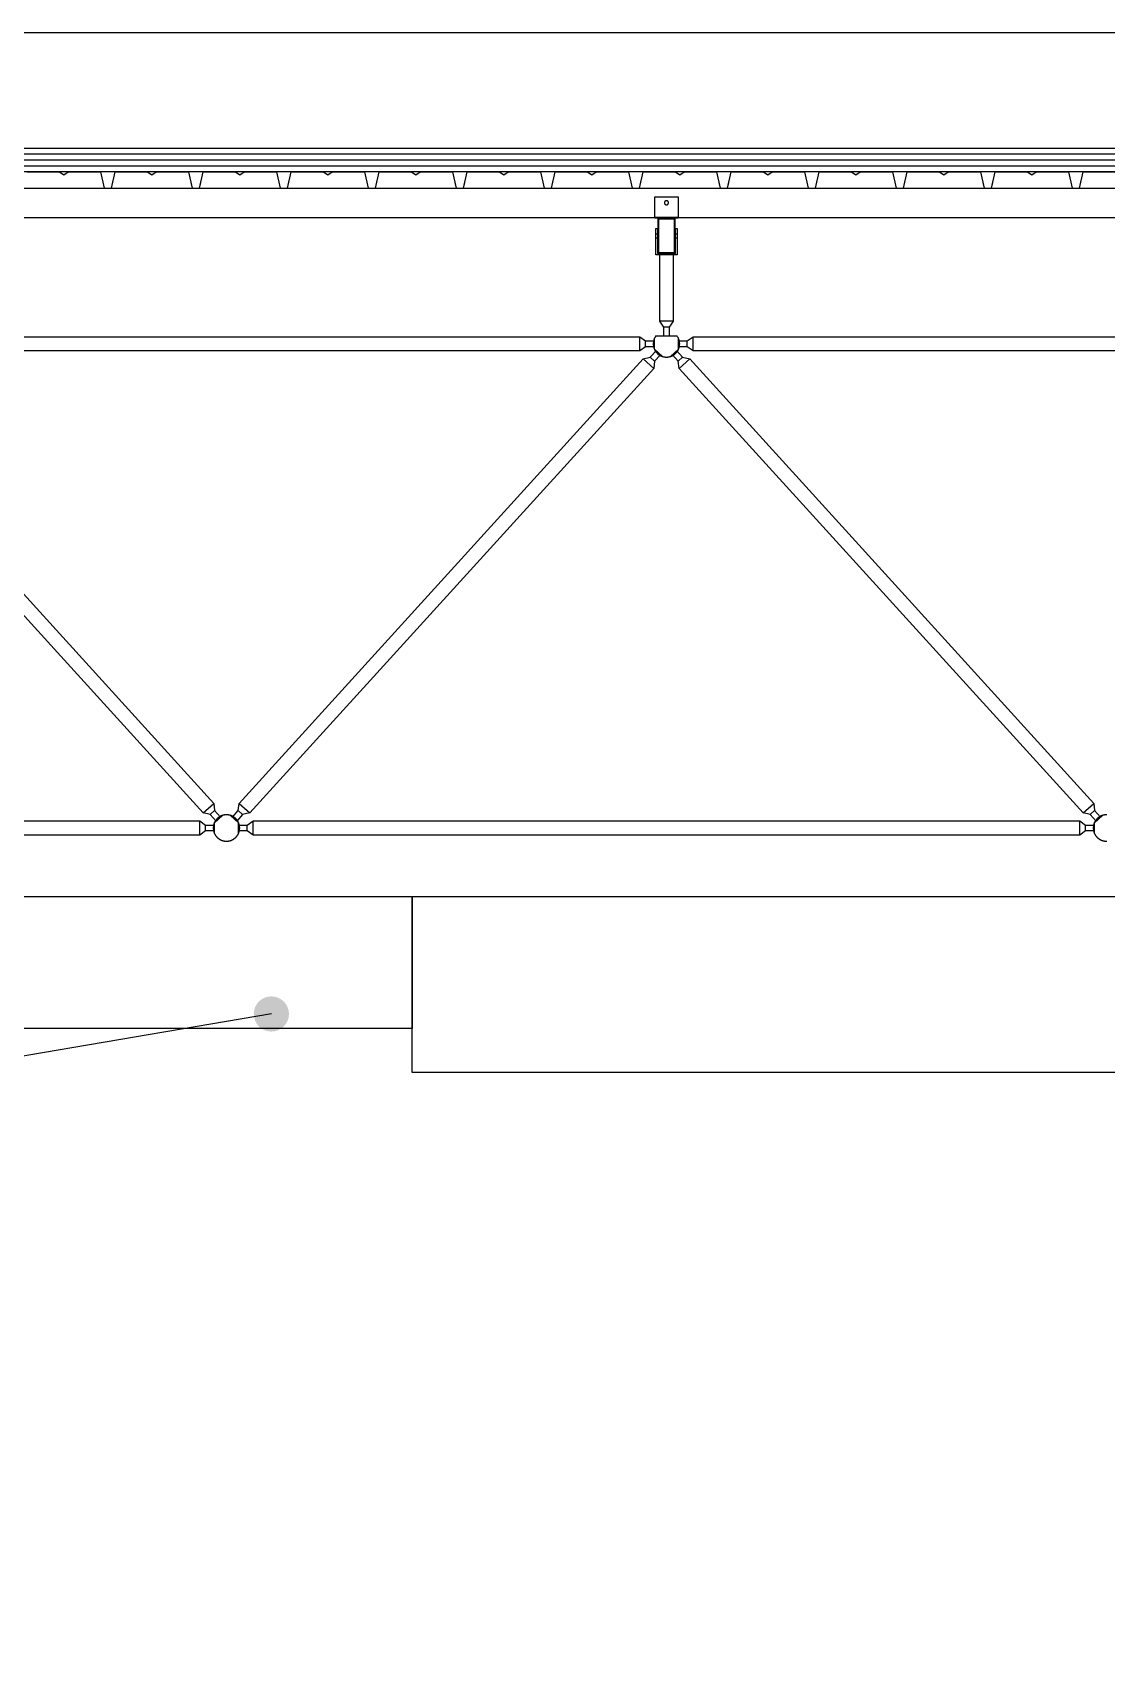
# Model space of a CAD drawing. Header units: centimetres. Extents: x 26200 to 152500, y -600 to 9300.
# Drawn here: x 129699 to 130065, y 1540 to 2094 of the extents above; entities that cross this region are included whole.
import ezdxf

# ---------------------------------------------------------------- set-up
doc = ezdxf.new("R2010")
doc.units = ezdxf.units.CM
for name, color, linetype in [('ROTAS-HAV-DETAY-YAZI', 7, 'Continuous'), ('ROTAS-KESIT-KANAL-UFLEME', 20, 'Continuous'), ('ROTAS-MIMARI-KESIT', 8, 'Continuous')]:
    doc.layers.add(name, color=color, linetype=linetype)

msp = doc.modelspace()

# ---------------------------------------------------------------- hatches: boundary and pattern name
at = {"layer": 'ROTAS-HAV-DETAY-YAZI'}
h = msp.add_hatch(color=256, dxfattribs=at)
edge = h.paths.add_edge_path()
edge.add_arc((129780, 1760), 6, 0, 360)

# ---------------------------------------------------------------- linework, layer by layer
msp.add_line((129780, 1760), (128480, 1540), dxfattribs=at)
at = {"layer": 'ROTAS-KESIT-KANAL-UFLEME'}
for points in [[(129322.02, 1800), (129828, 1800), (129828, 1755), (129322.02, 1755)], [(129828, 1800), (130417.23, 1800), (130417.23, 1740), (129828, 1740)]]:
    msp.add_lwpolyline(points, close=True, dxfattribs=at)
at = {"layer": 'ROTAS-MIMARI-KESIT'}
msp.add_line((129128.29, 2094.5), (147186.65, 2094.5), dxfattribs=at)
for points in [[(147194.7, 2054.99), (129122.2, 2054.99)], [(147194.7, 2052.99), (129122.2, 2052.99)], [(147194.7, 2050.99), (129122.2, 2050.99)], [(147194.7, 2048.99), (129122.2, 2048.99)], [(147194.7, 2046.99), (129122.2, 2046.99)], [(129696.74, 2046.99), (129707.74, 2046.99), (129709.24, 2045.99), (129710.74, 2046.99), (129721.74, 2046.99), (129722.99, 2041.49), (129725.49, 2041.49), (129726.74, 2046.99), (129737.74, 2046.99), (129739.24, 2045.99), (129740.74, 2046.99), (129751.74, 2046.99), (129752.99, 2041.49), (129755.49, 2041.49), (129755.93, 2043.44)], [(129752.54, 2043.44), (129752.99, 2041.49), (129755.49, 2041.49), (129756.74, 2046.99), (129767.74, 2046.99), (129769.24, 2045.99), (129770.74, 2046.99), (129781.74, 2046.99), (129782.99, 2041.49), (129785.49, 2041.49), (129786.74, 2046.99), (129797.74, 2046.99), (129799.24, 2045.99), (129800.74, 2046.99), (129811.74, 2046.99), (129812.99, 2041.49), (129815.49, 2041.49), (129816.74, 2046.99), (129827.74, 2046.99), (129829.24, 2045.99), (129830.74, 2046.99), (129841.74, 2046.99), (129842.99, 2041.49), (129845.49, 2041.49), (129845.93, 2043.44)], [(129842.54, 2043.44), (129842.99, 2041.49), (129845.49, 2041.49), (129846.74, 2046.99), (129857.74, 2046.99), (129859.24, 2045.99), (129860.74, 2046.99), (129871.74, 2046.99), (129872.99, 2041.49), (129875.49, 2041.49), (129876.74, 2046.99), (129887.74, 2046.99), (129889.24, 2045.99), (129890.74, 2046.99), (129901.74, 2046.99), (129902.99, 2041.49), (129905.49, 2041.49), (129906.74, 2046.99), (129917.74, 2046.99), (129919.24, 2045.99), (129920.74, 2046.99), (129931.74, 2046.99), (129932.99, 2041.49), (129935.49, 2041.49), (129935.93, 2043.44)], [(129932.54, 2043.44), (129932.99, 2041.49), (129935.49, 2041.49), (129936.74, 2046.99), (129947.74, 2046.99), (129949.24, 2045.99), (129950.74, 2046.99), (129961.74, 2046.99), (129962.99, 2041.49), (129965.49, 2041.49), (129966.74, 2046.99), (129977.74, 2046.99), (129979.24, 2045.99), (129980.74, 2046.99), (129991.74, 2046.99), (129992.99, 2041.49), (129995.49, 2041.49), (129996.74, 2046.99), (130007.74, 2046.99), (130009.24, 2045.99), (130010.74, 2046.99), (130021.74, 2046.99), (130022.99, 2041.49), (130025.49, 2041.49), (130025.93, 2043.44)], [(130022.54, 2043.44), (130022.99, 2041.49), (130025.49, 2041.49), (130026.74, 2046.99), (130037.74, 2046.99), (130039.24, 2045.99), (130040.74, 2046.99), (130051.74, 2046.99), (130052.99, 2041.49), (130055.49, 2041.49), (130056.74, 2046.99), (130067.74, 2046.99)], [(129112.2, 2041.49), (138109.7, 2041.49)], [(129112.2, 2031.49), (138109.7, 2031.49)], [(129918.7, 2031.49), (129910.7, 2031.49)], [(129917.7, 2019.19), (129917.7, 2031.19), (129911.7, 2031.19), (129911.7, 2019.19)], [(129911.1, 2025.89), (129911.6, 2025.89)], [(129911.1, 2024.49), (129911.6, 2024.49)], [(129917.8, 2025.89), (129918.3, 2025.89)], [(129917.8, 2024.49), (129918.3, 2024.49)], [(129912.28, 2018.69), (129912.28, 1996.09), (129913.7, 1994.09), (129913.7, 1991.09)], [(129915.7, 1991.09), (129915.7, 1994.09), (129917.11, 1996.09), (129917.11, 2018.69)], [(129618.8, 1989.39), (129621.8, 1989.39), (129623.8, 1990.8), (129905.6, 1990.8), (129907.6, 1989.39), (129910.6, 1989.39)], [(129905.6, 1985.97), (129905.6, 1990.8)], [(129911.1, 1991.09), (129911.01, 1990.97), (129910.93, 1990.84), (129910.85, 1990.71), (129910.77, 1990.58), (129910.7, 1990.45), (129910.63, 1990.31), (129910.56, 1990.17), (129910.51, 1990.02), (129910.45, 1989.88), (129910.43, 1989.8), (129910.4, 1989.73), (129910.38, 1989.65), (129910.36, 1989.57), (129910.34, 1989.5), (129910.32, 1989.42), (129910.3, 1989.34), (129910.28, 1989.26), (129910.27, 1989.19), (129910.26, 1989.11), (129910.24, 1989.03), (129910.23, 1988.95), (129910.22, 1988.87), (129910.22, 1988.79), (129910.21, 1988.71), (129910.2, 1988.63), (129910.2, 1988.55), (129910.2, 1988.47), (129910.2, 1988.39), (129910.2, 1988.31), (129910.2, 1988.23), (129910.2, 1988.15), (129910.21, 1988.07), (129910.21, 1987.99), (129910.22, 1987.92), (129910.23, 1987.84), (129910.24, 1987.76), (129910.25, 1987.68), (129910.28, 1987.53), (129910.31, 1987.37), (129910.35, 1987.22), (129910.39, 1987.07), (129910.44, 1986.93), (129910.49, 1986.79), (129910.55, 1986.65), (129910.61, 1986.51), (129910.67, 1986.37), (129910.74, 1986.24), (129910.81, 1986.11), (129910.89, 1985.98), (129910.98, 1985.86), (129911.07, 1985.73), (129911.16, 1985.61), (129911.26, 1985.49), (129911.36, 1985.37), (129911.47, 1985.25), (129911.52, 1985.2), (129911.58, 1985.14), (129911.64, 1985.09), (129911.69, 1985.04), (129911.75, 1984.98), (129911.81, 1984.93), (129911.88, 1984.88), (129911.94, 1984.83), (129912, 1984.78), (129912.07, 1984.74), (129912.13, 1984.69), (129912.2, 1984.65), (129912.26, 1984.6), (129912.33, 1984.56), (129912.4, 1984.52), (129912.47, 1984.48), (129912.54, 1984.44), (129912.61, 1984.4), (129912.68, 1984.36), (129912.75, 1984.33), (129912.82, 1984.3), (129912.9, 1984.26), (129912.97, 1984.23), (129913.04, 1984.2), (129913.12, 1984.17), (129913.19, 1984.15), (129913.27, 1984.12), (129913.34, 1984.1), (129913.49, 1984.05), (129913.64, 1984.01), (129913.79, 1983.98), (129913.95, 1983.95), (129914.1, 1983.93), (129914.25, 1983.91), (129914.4, 1983.9), (129914.55, 1983.89), (129914.7, 1983.89), (129914.85, 1983.89), (129915, 1983.9), (129915.15, 1983.91), (129915.3, 1983.93), (129915.45, 1983.95), (129915.6, 1983.98), (129915.75, 1984.01), (129915.9, 1984.05), (129916.05, 1984.1), (129916.13, 1984.12), (129916.2, 1984.15), (129916.28, 1984.17), (129916.35, 1984.2), (129916.43, 1984.23), (129916.5, 1984.26), (129916.57, 1984.3), (129916.64, 1984.33), (129916.71, 1984.36), (129916.79, 1984.4), (129916.86, 1984.44), (129916.93, 1984.48), (129916.99, 1984.52), (129917.06, 1984.56), (129917.13, 1984.6), (129917.2, 1984.65), (129917.26, 1984.69), (129917.33, 1984.74), (129917.39, 1984.78), (129917.46, 1984.83), (129917.52, 1984.88), (129917.58, 1984.93), (129917.64, 1984.98), (129917.7, 1985.04), (129917.76, 1985.09), (129917.82, 1985.14), (129917.87, 1985.2), (129917.93, 1985.25), (129918.04, 1985.37), (129918.14, 1985.49), (129918.24, 1985.61), (129918.33, 1985.73), (129918.42, 1985.86), (129918.5, 1985.98), (129918.58, 1986.11), (129918.65, 1986.24), (129918.72, 1986.37), (129918.79, 1986.51), (129918.85, 1986.65), (129918.9, 1986.79), (129918.95, 1986.93), (129919, 1987.07), (129919.04, 1987.22), (129919.08, 1987.37), (129919.11, 1987.53), (129919.14, 1987.68), (129919.15, 1987.76), (129919.16, 1987.84), (129919.17, 1987.92), (129919.18, 1987.99), (129919.19, 1988.07), (129919.19, 1988.15), (129919.19, 1988.23), (129919.2, 1988.31), (129919.2, 1988.39), (129919.2, 1988.47), (129919.19, 1988.55), (129919.19, 1988.63), (129919.19, 1988.71), (129919.18, 1988.79), (129919.17, 1988.87), (129919.16, 1988.95), (129919.15, 1989.03), (129919.14, 1989.11), (129919.13, 1989.19), (129919.11, 1989.26), (129919.09, 1989.34), (129919.08, 1989.42), (129919.06, 1989.5), (129919.04, 1989.57), (129919.02, 1989.65), (129918.99, 1989.73), (129918.97, 1989.8), (129918.94, 1989.88), (129918.89, 1990.02), (129918.83, 1990.17), (129918.77, 1990.31), (129918.7, 1990.45), (129918.63, 1990.58), (129918.55, 1990.71), (129918.47, 1990.84), (129918.38, 1990.97), (129918.3, 1991.09)], [(129911.1, 1991.09), (129918.3, 1991.09)], [(129917.11, 1996.09), (129912.28, 1996.09)], [(129915.7, 1994.09), (129913.7, 1994.09)], [(129918.8, 1989.39), (129921.8, 1989.39), (129923.8, 1990.8), (130205.6, 1990.8), (130207.6, 1989.39), (130210.6, 1989.39)], [(129923.8, 1985.97), (129923.8, 1990.8)], [(129910.6, 1987.39), (129907.6, 1987.39), (129905.6, 1985.97), (129623.8, 1985.97), (129621.8, 1987.39), (129618.8, 1987.39)], [(129907.6, 1987.39), (129907.6, 1989.39)], [(129910.57, 1986.6), (129913.31, 1984.11)], [(129910.6, 1986.53), (129910.6, 1990.24)], [(129916.08, 1984.11), (129918.83, 1986.6)], [(129918.8, 1986.53), (129918.8, 1990.24)], [(130210.6, 1987.39), (130207.6, 1987.39), (130205.6, 1985.97), (129923.8, 1985.97), (129921.8, 1987.39), (129918.8, 1987.39)], [(129921.8, 1987.39), (129921.8, 1989.39)], [(129906.79, 1983.28), (129910.36, 1980.03)], [(129909.18, 1983.81), (129910.66, 1982.46)], [(129918.73, 1982.46), (129920.21, 1983.81)], [(129919.03, 1980.03), (129922.61, 1983.28)], [(129756.79, 1828.5), (129760.36, 1831.74)], [(129769.03, 1831.74), (129772.61, 1828.5)], [(130056.79, 1828.5), (130060.36, 1831.74)], [(129468.8, 1824.39), (129471.8, 1824.39), (129473.8, 1825.8), (129755.6, 1825.8), (129757.6, 1824.39), (129760.6, 1824.39)], [(129755.6, 1820.97), (129755.6, 1825.8)], [(129757.6, 1822.39), (129757.6, 1824.39)], [(129759.18, 1827.97), (129760.66, 1829.31)], [(129760.57, 1825.17), (129763.31, 1827.67)], [(129760.6, 1821.53), (129760.6, 1825.24)], [(129766.08, 1827.67), (129768.83, 1825.17)], [(129768.73, 1829.31), (129770.21, 1827.97)], [(129768.8, 1824.39), (129771.8, 1824.39), (129773.8, 1825.8), (130055.6, 1825.8), (130057.6, 1824.39), (130060.6, 1824.39)], [(129768.8, 1821.53), (129768.8, 1825.24)], [(129771.8, 1822.39), (129771.8, 1824.39)], [(129773.8, 1820.97), (129773.8, 1825.8)], [(130055.6, 1820.97), (130055.6, 1825.8)], [(130057.6, 1822.39), (130057.6, 1824.39)], [(130059.18, 1827.97), (130060.66, 1829.31)], [(130064.8, 1827.89), (130064.7, 1827.89), (130064.6, 1827.89), (130064.5, 1827.88), (130064.4, 1827.88), (130064.29, 1827.87), (130064.19, 1827.86), (130064.09, 1827.84), (130063.98, 1827.83), (130063.88, 1827.81), (130063.77, 1827.79), (130063.67, 1827.77), (130063.56, 1827.74), (130063.46, 1827.71), (130063.35, 1827.68), (130063.25, 1827.65), (130063.15, 1827.61), (130063.04, 1827.57), (130062.94, 1827.53), (130062.83, 1827.48), (130062.73, 1827.43), (130062.63, 1827.38), (130062.53, 1827.33), (130062.43, 1827.27), (130062.33, 1827.21), (130062.24, 1827.15), (130062.14, 1827.09), (130062.04, 1827.02), (130061.95, 1826.95), (130061.86, 1826.88), (130061.77, 1826.81), (130061.68, 1826.73), (130061.6, 1826.65), (130061.52, 1826.57), (130061.43, 1826.49), (130061.36, 1826.4), (130061.28, 1826.31), (130061.2, 1826.22), (130061.13, 1826.13), (130061.06, 1826.04), (130061, 1825.94), (130060.93, 1825.85), (130060.87, 1825.75), (130060.81, 1825.65), (130060.75, 1825.55), (130060.7, 1825.45), (130060.65, 1825.35), (130060.6, 1825.25), (130060.56, 1825.15), (130060.51, 1825.04), (130060.47, 1824.94), (130060.44, 1824.83), (130060.4, 1824.73), (130060.37, 1824.62), (130060.34, 1824.52), (130060.32, 1824.41), (130060.29, 1824.31), (130060.27, 1824.21), (130060.25, 1824.1), (130060.24, 1824), (130060.23, 1823.89), (130060.22, 1823.79), (130060.21, 1823.69), (130060.2, 1823.59), (130060.2, 1823.49), (130060.2, 1823.39), (130060.2, 1823.29), (130060.2, 1823.19), (130060.21, 1823.08), (130060.22, 1822.98), (130060.23, 1822.88), (130060.24, 1822.78), (130060.25, 1822.67), (130060.27, 1822.57), (130060.29, 1822.46), (130060.32, 1822.36), (130060.34, 1822.25), (130060.37, 1822.15), (130060.4, 1822.04), (130060.44, 1821.94), (130060.47, 1821.83), (130060.51, 1821.73), (130060.56, 1821.63), (130060.6, 1821.52), (130060.65, 1821.42), (130060.7, 1821.32), (130060.75, 1821.22), (130060.81, 1821.12), (130060.87, 1821.02), (130060.93, 1820.92), (130061, 1820.83), (130061.06, 1820.73), (130061.13, 1820.64), (130061.2, 1820.55), (130061.28, 1820.46), (130061.36, 1820.37), (130061.43, 1820.29), (130061.52, 1820.2), (130061.6, 1820.12), (130061.68, 1820.04), (130061.77, 1819.97), (130061.86, 1819.89), (130061.95, 1819.82), (130062.04, 1819.75), (130062.14, 1819.68), (130062.24, 1819.62), (130062.33, 1819.56), (130062.43, 1819.5), (130062.53, 1819.44), (130062.63, 1819.39), (130062.73, 1819.34), (130062.83, 1819.29), (130062.94, 1819.25), (130063.04, 1819.2), (130063.15, 1819.16), (130063.25, 1819.13), (130063.35, 1819.09), (130063.46, 1819.06), (130063.56, 1819.03), (130063.67, 1819.01), (130063.77, 1818.98), (130063.88, 1818.96), (130063.98, 1818.94), (130064.09, 1818.93), (130064.19, 1818.92), (130064.29, 1818.9), (130064.4, 1818.9), (130064.5, 1818.89), (130064.6, 1818.89), (130064.7, 1818.89), (130064.8, 1818.89)], [(130060.57, 1825.17), (130063.31, 1827.67)], [(130060.6, 1821.53), (130060.6, 1825.24)], [(129760.6, 1822.39), (129757.6, 1822.39), (129755.6, 1820.97), (129473.8, 1820.97), (129471.8, 1822.39), (129468.8, 1822.39)], [(130060.6, 1822.39), (130057.6, 1822.39), (130055.6, 1820.97), (129773.8, 1820.97), (129771.8, 1822.39), (129768.8, 1822.39)]]:
    msp.add_lwpolyline(points, dxfattribs=at)
for points in [[(129910.7, 2038.49), (129918.7, 2038.49), (129918.7, 2031.19), (129910.7, 2031.19)], [(129915.4, 2036.49), (129915.4, 2036.5), (129915.4, 2036.52), (129915.4, 2036.53), (129915.39, 2036.55), (129915.39, 2036.57), (129915.39, 2036.58), (129915.39, 2036.6), (129915.39, 2036.61), (129915.38, 2036.63), (129915.38, 2036.65), (129915.37, 2036.66), (129915.37, 2036.68), (129915.37, 2036.7), (129915.36, 2036.71), (129915.35, 2036.73), (129915.35, 2036.74), (129915.34, 2036.76), (129915.33, 2036.78), (129915.33, 2036.79), (129915.32, 2036.81), (129915.31, 2036.82), (129915.3, 2036.84), (129915.29, 2036.85), (129915.28, 2036.87), (129915.27, 2036.88), (129915.26, 2036.9), (129915.25, 2036.91), (129915.24, 2036.93), (129915.23, 2036.94), (129915.22, 2036.96), (129915.21, 2036.97), (129915.19, 2036.98), (129915.18, 2036.99), (129915.17, 2037.01), (129915.15, 2037.02), (129915.14, 2037.03), (129915.12, 2037.04), (129915.11, 2037.05), (129915.1, 2037.06), (129915.08, 2037.07), (129915.07, 2037.08), (129915.05, 2037.09), (129915.03, 2037.1), (129915.02, 2037.11), (129915, 2037.12), (129914.99, 2037.12), (129914.97, 2037.13), (129914.96, 2037.14), (129914.94, 2037.14), (129914.92, 2037.15), (129914.91, 2037.15), (129914.89, 2037.16), (129914.87, 2037.16), (129914.86, 2037.17), (129914.84, 2037.17), (129914.82, 2037.17), (129914.81, 2037.18), (129914.79, 2037.18), (129914.78, 2037.18), (129914.76, 2037.18), (129914.74, 2037.19), (129914.73, 2037.19), (129914.71, 2037.19), (129914.7, 2037.19), (129914.68, 2037.19), (129914.67, 2037.19), (129914.65, 2037.19), (129914.63, 2037.18), (129914.62, 2037.18), (129914.6, 2037.18), (129914.59, 2037.18), (129914.57, 2037.17), (129914.55, 2037.17), (129914.54, 2037.17), (129914.52, 2037.16), (129914.5, 2037.16), (129914.49, 2037.15), (129914.47, 2037.15), (129914.46, 2037.14), (129914.44, 2037.14), (129914.42, 2037.13), (129914.41, 2037.12), (129914.39, 2037.12), (129914.38, 2037.11), (129914.36, 2037.1), (129914.34, 2037.09), (129914.33, 2037.08), (129914.31, 2037.07), (129914.3, 2037.06), (129914.28, 2037.05), (129914.27, 2037.04), (129914.26, 2037.03), (129914.24, 2037.02), (129914.23, 2037.01), (129914.22, 2036.99), (129914.2, 2036.98), (129914.19, 2036.97), (129914.18, 2036.96), (129914.17, 2036.94), (129914.15, 2036.93), (129914.14, 2036.91), (129914.13, 2036.9), (129914.12, 2036.88), (129914.11, 2036.87), (129914.1, 2036.85), (129914.09, 2036.84), (129914.08, 2036.82), (129914.08, 2036.81), (129914.07, 2036.79), (129914.06, 2036.78), (129914.05, 2036.76), (129914.05, 2036.74), (129914.04, 2036.73), (129914.03, 2036.71), (129914.03, 2036.7), (129914.02, 2036.68), (129914.02, 2036.66), (129914.02, 2036.65), (129914.01, 2036.63), (129914.01, 2036.61), (129914.01, 2036.6), (129914, 2036.58), (129914, 2036.57), (129914, 2036.55), (129914, 2036.53), (129914, 2036.52), (129914, 2036.5), (129914, 2036.49), (129914, 2036.47), (129914, 2036.46), (129914, 2036.44), (129914, 2036.42), (129914, 2036.41), (129914, 2036.39), (129914.01, 2036.38), (129914.01, 2036.36), (129914.01, 2036.34), (129914.02, 2036.33), (129914.02, 2036.31), (129914.02, 2036.29), (129914.03, 2036.28), (129914.03, 2036.26), (129914.04, 2036.25), (129914.05, 2036.23), (129914.05, 2036.21), (129914.06, 2036.2), (129914.07, 2036.18), (129914.08, 2036.17), (129914.08, 2036.15), (129914.09, 2036.13), (129914.1, 2036.12), (129914.11, 2036.1), (129914.12, 2036.09), (129914.13, 2036.07), (129914.14, 2036.06), (129914.15, 2036.05), (129914.17, 2036.03), (129914.18, 2036.02), (129914.19, 2036), (129914.2, 2035.99), (129914.22, 2035.98), (129914.23, 2035.97), (129914.24, 2035.95), (129914.26, 2035.94), (129914.27, 2035.93), (129914.28, 2035.92), (129914.3, 2035.91), (129914.31, 2035.9), (129914.33, 2035.89), (129914.34, 2035.88), (129914.36, 2035.87), (129914.38, 2035.86), (129914.39, 2035.86), (129914.41, 2035.85), (129914.42, 2035.84), (129914.44, 2035.84), (129914.46, 2035.83), (129914.47, 2035.82), (129914.49, 2035.82), (129914.5, 2035.81), (129914.52, 2035.81), (129914.54, 2035.81), (129914.55, 2035.8), (129914.57, 2035.8), (129914.59, 2035.8), (129914.6, 2035.79), (129914.62, 2035.79), (129914.63, 2035.79), (129914.65, 2035.79), (129914.67, 2035.79), (129914.68, 2035.79), (129914.7, 2035.79), (129914.71, 2035.79), (129914.73, 2035.79), (129914.74, 2035.79), (129914.76, 2035.79), (129914.78, 2035.79), (129914.79, 2035.79), (129914.81, 2035.8), (129914.82, 2035.8), (129914.84, 2035.8), (129914.86, 2035.81), (129914.87, 2035.81), (129914.89, 2035.81), (129914.91, 2035.82), (129914.92, 2035.82), (129914.94, 2035.83), (129914.96, 2035.84), (129914.97, 2035.84), (129914.99, 2035.85), (129915, 2035.86), (129915.02, 2035.86), (129915.03, 2035.87), (129915.05, 2035.88), (129915.07, 2035.89), (129915.08, 2035.9), (129915.1, 2035.91), (129915.11, 2035.92), (129915.12, 2035.93), (129915.14, 2035.94), (129915.15, 2035.95), (129915.17, 2035.97), (129915.18, 2035.98), (129915.19, 2035.99), (129915.21, 2036), (129915.22, 2036.02), (129915.23, 2036.03), (129915.24, 2036.05), (129915.25, 2036.06), (129915.26, 2036.07), (129915.27, 2036.09), (129915.28, 2036.1), (129915.29, 2036.12), (129915.3, 2036.13), (129915.31, 2036.15), (129915.32, 2036.17), (129915.33, 2036.18), (129915.33, 2036.2), (129915.34, 2036.21), (129915.35, 2036.23), (129915.35, 2036.25), (129915.36, 2036.26), (129915.37, 2036.28), (129915.37, 2036.29), (129915.37, 2036.31), (129915.38, 2036.33), (129915.38, 2036.34), (129915.39, 2036.36), (129915.39, 2036.38), (129915.39, 2036.39), (129915.39, 2036.41), (129915.39, 2036.42), (129915.4, 2036.44), (129915.4, 2036.46), (129915.4, 2036.47)], [(129917.4, 2030.89), (129912, 2030.89), (129912, 2019.49), (129917.4, 2019.49)], [(129911.1, 2027.69), (129911.6, 2027.69), (129911.6, 2019.19), (129917.8, 2019.19), (129917.8, 2027.69), (129918.3, 2027.69), (129918.3, 2018.69), (129911.1, 2018.69)], [(129761.2, 1825.75), (129759.18, 1827.97), (129756.79, 1828.5), (129619.03, 1980.03), (129618.73, 1982.46), (129616.72, 1984.68), (129618.2, 1986.03), (129620.21, 1983.81), (129622.61, 1983.28), (129760.36, 1831.74), (129760.66, 1829.31), (129762.68, 1827.09)], [(129766.72, 1827.09), (129768.73, 1829.31), (129769.03, 1831.74), (129906.79, 1983.28), (129909.18, 1983.81), (129911.2, 1986.03), (129912.68, 1984.68), (129910.66, 1982.46), (129910.36, 1980.03), (129772.61, 1828.5), (129770.21, 1827.97), (129768.2, 1825.75)], [(130061.2, 1825.75), (130059.18, 1827.97), (130056.79, 1828.5), (129919.03, 1980.03), (129918.73, 1982.46), (129916.72, 1984.68), (129918.2, 1986.03), (129920.21, 1983.81), (129922.61, 1983.28), (130060.36, 1831.74), (130060.66, 1829.31), (130062.68, 1827.09)], [(129769.2, 1823.39), (129769.2, 1823.49), (129769.19, 1823.59), (129769.19, 1823.69), (129769.18, 1823.79), (129769.17, 1823.89), (129769.16, 1824), (129769.14, 1824.1), (129769.12, 1824.21), (129769.1, 1824.31), (129769.08, 1824.41), (129769.05, 1824.52), (129769.02, 1824.62), (129768.99, 1824.73), (129768.96, 1824.83), (129768.92, 1824.94), (129768.88, 1825.04), (129768.84, 1825.15), (129768.79, 1825.25), (129768.75, 1825.35), (129768.69, 1825.45), (129768.64, 1825.55), (129768.58, 1825.65), (129768.53, 1825.75), (129768.46, 1825.85), (129768.4, 1825.94), (129768.33, 1826.04), (129768.26, 1826.13), (129768.19, 1826.22), (129768.12, 1826.31), (129768.04, 1826.4), (129767.96, 1826.49), (129767.88, 1826.57), (129767.8, 1826.65), (129767.71, 1826.73), (129767.62, 1826.81), (129767.53, 1826.88), (129767.44, 1826.95), (129767.35, 1827.02), (129767.26, 1827.09), (129767.16, 1827.15), (129767.06, 1827.21), (129766.96, 1827.27), (129766.86, 1827.33), (129766.76, 1827.38), (129766.66, 1827.43), (129766.56, 1827.48), (129766.46, 1827.53), (129766.35, 1827.57), (129766.25, 1827.61), (129766.15, 1827.65), (129766.04, 1827.68), (129765.94, 1827.71), (129765.83, 1827.74), (129765.73, 1827.77), (129765.62, 1827.79), (129765.52, 1827.81), (129765.41, 1827.83), (129765.31, 1827.84), (129765.2, 1827.86), (129765.1, 1827.87), (129765, 1827.88), (129764.9, 1827.88), (129764.8, 1827.89), (129764.7, 1827.89), (129764.6, 1827.89), (129764.5, 1827.88), (129764.4, 1827.88), (129764.29, 1827.87), (129764.19, 1827.86), (129764.09, 1827.84), (129763.98, 1827.83), (129763.88, 1827.81), (129763.77, 1827.79), (129763.67, 1827.77), (129763.56, 1827.74), (129763.46, 1827.71), (129763.35, 1827.68), (129763.25, 1827.65), (129763.15, 1827.61), (129763.04, 1827.57), (129762.94, 1827.53), (129762.83, 1827.48), (129762.73, 1827.43), (129762.63, 1827.38), (129762.53, 1827.33), (129762.43, 1827.27), (129762.33, 1827.21), (129762.24, 1827.15), (129762.14, 1827.09), (129762.04, 1827.02), (129761.95, 1826.95), (129761.86, 1826.88), (129761.77, 1826.81), (129761.68, 1826.73), (129761.6, 1826.65), (129761.52, 1826.57), (129761.43, 1826.49), (129761.36, 1826.4), (129761.28, 1826.31), (129761.2, 1826.22), (129761.13, 1826.13), (129761.06, 1826.04), (129761, 1825.94), (129760.93, 1825.85), (129760.87, 1825.75), (129760.81, 1825.65), (129760.75, 1825.55), (129760.7, 1825.45), (129760.65, 1825.35), (129760.6, 1825.25), (129760.56, 1825.15), (129760.51, 1825.04), (129760.47, 1824.94), (129760.44, 1824.83), (129760.4, 1824.73), (129760.37, 1824.62), (129760.34, 1824.52), (129760.32, 1824.41), (129760.29, 1824.31), (129760.27, 1824.21), (129760.25, 1824.1), (129760.24, 1824), (129760.23, 1823.89), (129760.22, 1823.79), (129760.21, 1823.69), (129760.2, 1823.59), (129760.2, 1823.49), (129760.2, 1823.39), (129760.2, 1823.29), (129760.2, 1823.19), (129760.21, 1823.08), (129760.22, 1822.98), (129760.23, 1822.88), (129760.24, 1822.78), (129760.25, 1822.67), (129760.27, 1822.57), (129760.29, 1822.46), (129760.32, 1822.36), (129760.34, 1822.25), (129760.37, 1822.15), (129760.4, 1822.04), (129760.44, 1821.94), (129760.47, 1821.83), (129760.51, 1821.73), (129760.56, 1821.63), (129760.6, 1821.52), (129760.65, 1821.42), (129760.7, 1821.32), (129760.75, 1821.22), (129760.81, 1821.12), (129760.87, 1821.02), (129760.93, 1820.92), (129761, 1820.83), (129761.06, 1820.73), (129761.13, 1820.64), (129761.2, 1820.55), (129761.28, 1820.46), (129761.36, 1820.37), (129761.43, 1820.29), (129761.52, 1820.2), (129761.6, 1820.12), (129761.68, 1820.04), (129761.77, 1819.97), (129761.86, 1819.89), (129761.95, 1819.82), (129762.04, 1819.75), (129762.14, 1819.68), (129762.24, 1819.62), (129762.33, 1819.56), (129762.43, 1819.5), (129762.53, 1819.44), (129762.63, 1819.39), (129762.73, 1819.34), (129762.83, 1819.29), (129762.94, 1819.25), (129763.04, 1819.2), (129763.15, 1819.16), (129763.25, 1819.13), (129763.35, 1819.09), (129763.46, 1819.06), (129763.56, 1819.03), (129763.67, 1819.01), (129763.77, 1818.98), (129763.88, 1818.96), (129763.98, 1818.94), (129764.09, 1818.93), (129764.19, 1818.92), (129764.29, 1818.9), (129764.4, 1818.9), (129764.5, 1818.89), (129764.6, 1818.89), (129764.7, 1818.89), (129764.8, 1818.89), (129764.9, 1818.89), (129765, 1818.9), (129765.1, 1818.9), (129765.2, 1818.92), (129765.31, 1818.93), (129765.41, 1818.94), (129765.52, 1818.96), (129765.62, 1818.98), (129765.73, 1819.01), (129765.83, 1819.03), (129765.94, 1819.06), (129766.04, 1819.09), (129766.15, 1819.13), (129766.25, 1819.16), (129766.35, 1819.2), (129766.46, 1819.25), (129766.56, 1819.29), (129766.66, 1819.34), (129766.76, 1819.39), (129766.86, 1819.44), (129766.96, 1819.5), (129767.06, 1819.56), (129767.16, 1819.62), (129767.26, 1819.68), (129767.35, 1819.75), (129767.44, 1819.82), (129767.53, 1819.89), (129767.62, 1819.97), (129767.71, 1820.04), (129767.8, 1820.12), (129767.88, 1820.2), (129767.96, 1820.29), (129768.04, 1820.37), (129768.12, 1820.46), (129768.19, 1820.55), (129768.26, 1820.64), (129768.33, 1820.73), (129768.4, 1820.83), (129768.46, 1820.92), (129768.53, 1821.02), (129768.58, 1821.12), (129768.64, 1821.22), (129768.69, 1821.32), (129768.75, 1821.42), (129768.79, 1821.52), (129768.84, 1821.63), (129768.88, 1821.73), (129768.92, 1821.83), (129768.96, 1821.94), (129768.99, 1822.04), (129769.02, 1822.15), (129769.05, 1822.25), (129769.08, 1822.36), (129769.1, 1822.46), (129769.12, 1822.57), (129769.14, 1822.67), (129769.16, 1822.78), (129769.17, 1822.88), (129769.18, 1822.98), (129769.19, 1823.08), (129769.19, 1823.19), (129769.2, 1823.29)]]:
    msp.add_lwpolyline(points, close=True, dxfattribs=at)

doc.saveas('drawing.dxf')
